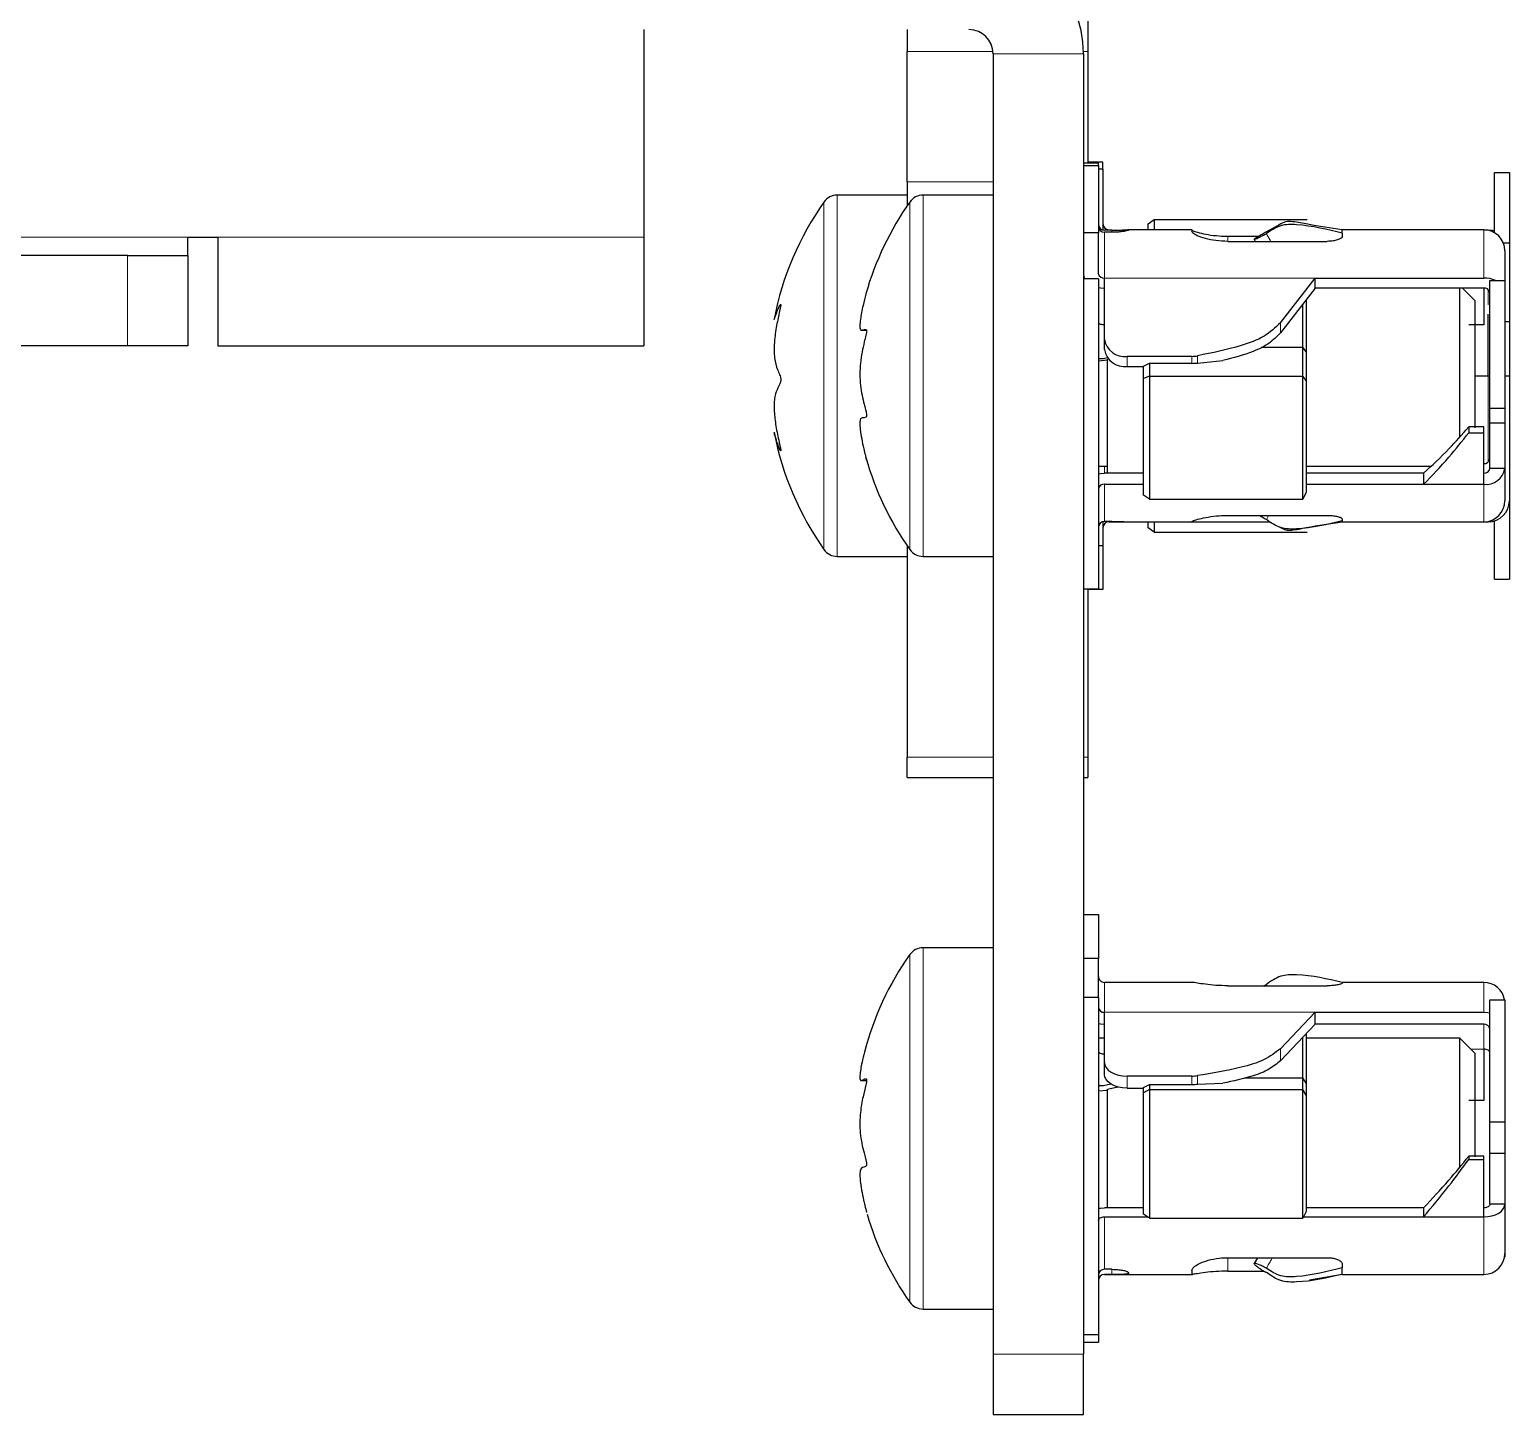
# Model space of a CAD drawing. Header units: millimetres. Extents: x -795 to 1020, y 148 to 1992.
# Drawn here: x -31.59 to 17.57, y 148.45 to 194.45 of the extents above; entities that cross this region are included whole.
import ezdxf

# ---------------------------------------------------------------- set-up
doc = ezdxf.new("R2010")
doc.units = ezdxf.units.MM

msp = doc.modelspace()

# ---------------------------------------------------------------- linework, layer by layer
at = {"color": 7, "linetype": 'Continuous', "lineweight": 25}
for p, q in [((3.566, 198.342), (3.566, 193.724)), ((-11.184, 194.448), (-11.184, 187.548)), ((-2.434, 194.448), (-2.434, 193.724)), ((-2.434, 189.394), (-2.434, 193.724)), ((3.566, 193.724), (3.566, 190.026)), ((0.416, 193.648), (0.416, 150.448)), ((3.416, 193.648), (3.416, 150.448)), ((3.416, 190.026), (3.916, 190.026)), ((3.416, 189.929), (3.916, 189.929)), ((4.066, 190.048), (3.566, 190.048)), ((3.916, 189.929), (3.916, 190.026)), ((3.916, 189.929), (3.916, 187.7)), ((4.066, 189.806), (3.916, 189.806)), ((4.066, 189.806), (4.066, 190.048)), ((4.066, 189.806), (4.066, 187.789)), ((-2.434, 189.394), (-2.434, 188.599)), ((17.066, 189.706), (17.566, 189.706)), ((17.066, 187.704), (17.066, 189.706)), ((17.566, 189.706), (17.566, 187.364)), ((-2.434, 188.948), (-4.759, 188.948)), ((0.416, 188.948), (-1.909, 188.948)), ((4.366, 187.783), (4.116, 187.783)), ((4.266, 187.783), (4.266, 187.798)), ((4.266, 187.798), (4.326, 187.798)), ((7.016, 187.798), (4.884, 187.798)), ((4.916, 187.795), (4.916, 187.786)), ((5.566, 187.998), (5.766, 188.141)), ((5.566, 187.798), (5.566, 187.998)), ((5.766, 188.141), (5.766, 187.798)), ((5.766, 188.141), (10.851, 188.141)), ((7.016, 187.798), (7.016, 187.743)), ((9.945, 187.976), (9.493, 187.727)), ((16.716, 187.798), (12.016, 187.798)), ((12.016, 187.683), (12.016, 187.798)), ((16.716, 187.798), (16.866, 187.798)), ((-26.334, 186.948), (-26.334, 187.548)), ((-26.334, 187.548), (-25.334, 187.548)), ((-25.334, 187.548), (-25.334, 183.948)), ((-11.184, 187.548), (-11.184, 183.948)), ((3.916, 187.7), (3.416, 187.7)), ((3.916, 186.328), (3.916, 187.7)), ((4.366, 187.717), (4.116, 187.717)), ((8.216, 187.585), (9.247, 187.585)), ((8.216, 187.413), (11.516, 187.413)), ((9.089, 187.476), (9.089, 187.478)), ((9.089, 187.475), (9.124, 187.413)), ((12.016, 187.683), (12.016, 187.584)), ((17.364, 187.364), (17.566, 187.364)), ((17.566, 187.364), (17.566, 184.754)), ((-28.334, 186.948), (-44.034, 186.948)), ((-28.334, 186.948), (-26.334, 186.948)), ((-26.334, 186.948), (-26.334, 183.948)), ((17.416, 187.098), (17.416, 186.115)), ((3.916, 186.173), (3.416, 186.173)), ((3.916, 186.173), (3.916, 175.87)), ((4.116, 184.151), (4.116, 186.194)), ((9.962, 184.708), (11.116, 186.194)), ((11.116, 185.86), (9.962, 184.374)), ((11.116, 185.86), (11.116, 186.194)), ((11.116, 186.194), (16.716, 186.194)), ((16.716, 185.86), (11.116, 185.86)), ((15.916, 185.598), (15.916, 185.86)), ((16.416, 185.448), (16.005, 185.86)), ((16.916, 186.115), (17.416, 186.115)), ((16.916, 181.869), (16.916, 186.115)), ((17.416, 186.115), (17.416, 181.869)), ((10.701, 183.897), (10.701, 185.325)), ((10.816, 185.474), (10.816, 183.742)), ((15.916, 180.904), (15.916, 185.598)), ((16.416, 185.448), (16.416, 185.156)), ((16.416, 185.156), (16.416, 181.218)), ((-3.934, 184.463), (-3.788, 184.463)), ((16.716, 184.646), (16.216, 184.646)), ((17.416, 184.754), (17.566, 184.754)), ((17.566, 184.754), (17.566, 182.948)), ((-28.334, 183.948), (-44.034, 183.948)), ((-26.334, 183.948), (-28.334, 183.948)), ((-25.334, 183.948), (-11.184, 183.948)), ((4.116, 183.817), (4.116, 184.151)), ((9.325, 183.897), (10.701, 183.897)), ((10.701, 182.936), (10.701, 183.897)), ((10.816, 183.742), (10.701, 183.897)), ((3.916, 183.443), (4.216, 183.48)), ((4.216, 183.495), (4.261, 183.507)), ((4.216, 179.716), (4.216, 183.495)), ((7.018, 183.594), (4.866, 183.594)), ((5.416, 183.273), (5.616, 183.362)), ((5.616, 183.362), (5.616, 182.936)), ((5.616, 183.362), (7.018, 183.362)), ((7.212, 183.371), (8.052, 183.457)), ((10.816, 183.742), (10.816, 182.792)), ((4.866, 183.259), (5.416, 183.259)), ((5.416, 182.853), (5.416, 183.273)), ((5.616, 182.936), (5.416, 182.853)), ((5.416, 178.982), (5.416, 182.853)), ((5.616, 182.936), (5.616, 178.846)), ((5.616, 182.936), (10.701, 182.936)), ((10.701, 178.846), (10.701, 182.936)), ((10.816, 182.792), (10.701, 182.936)), ((16.416, 182.948), (16.866, 182.948)), ((16.866, 182.948), (16.916, 182.948)), ((17.416, 182.948), (17.566, 182.948)), ((17.566, 182.948), (17.566, 178.798)), ((10.816, 182.792), (10.816, 179.082)), ((16.916, 181.869), (17.416, 181.869)), ((16.916, 181.381), (16.916, 181.869)), ((17.416, 181.869), (17.416, 181.381)), ((16.916, 181.381), (17.416, 181.381)), ((16.916, 179.865), (16.916, 181.381)), ((17.416, 181.381), (17.416, 179.865)), ((16.216, 181.249), (16.216, 181.054)), ((16.716, 181.249), (16.216, 181.249)), ((16.216, 181.054), (16.716, 181.054)), ((16.716, 181.054), (16.716, 181.249)), ((3.916, 179.948), (4.216, 179.948)), ((10.816, 179.948), (14.959, 179.948)), ((5.416, 179.716), (4.116, 179.716)), ((14.716, 179.716), (10.816, 179.716)), ((14.716, 179.716), (14.716, 179.345)), ((17.416, 179.865), (16.916, 179.865)), ((17.416, 179.865), (17.416, 178.798)), ((4.116, 179.345), (5.416, 179.345)), ((5.616, 178.846), (5.416, 178.982)), ((10.816, 179.082), (10.701, 178.846)), ((10.816, 179.345), (14.716, 179.345)), ((14.716, 179.345), (16.716, 179.345)), ((5.616, 178.846), (10.701, 178.846)), ((17.566, 178.798), (17.566, 176.19)), ((4.066, 178.106), (4.066, 177.315)), ((4.366, 178.113), (4.116, 178.113)), ((4.266, 178.098), (4.884, 178.098)), ((4.884, 178.098), (7.016, 178.098)), ((5.566, 177.897), (5.566, 178.098)), ((5.766, 178.098), (5.766, 177.755)), ((7.016, 178.103), (7.016, 178.098)), ((7.016, 178.098), (9.621, 178.098)), ((8.216, 178.31), (11.516, 178.31)), ((12.016, 178.189), (12.016, 178.129)), ((12.016, 178.098), (12.016, 178.129)), ((12.016, 178.098), (16.716, 178.098)), ((16.716, 178.098), (16.866, 178.098)), ((17.066, 176.19), (17.066, 178.127)), ((5.766, 177.755), (5.566, 177.897)), ((5.766, 177.755), (10.851, 177.755)), ((-4.759, 176.948), (-2.434, 176.948)), ((-2.434, 177.296), (-2.434, 170.278)), ((-1.909, 176.948), (0.416, 176.948)), ((3.916, 177.315), (4.066, 177.315)), ((4.066, 177.315), (4.066, 175.848)), ((17.066, 176.19), (17.566, 176.19)), ((3.416, 175.87), (3.916, 175.87)), ((3.566, 175.87), (3.566, 170.278)), ((4.066, 175.848), (3.566, 175.848)), ((-2.434, 169.608), (-2.434, 170.278)), ((3.566, 170.278), (3.566, 169.608)), ((-2.434, 169.608), (0.416, 169.608)), ((3.416, 169.608), (3.566, 169.608)), ((3.416, 165.048), (3.916, 165.048)), ((3.916, 165.048), (3.916, 163.597)), ((0.416, 163.948), (-1.909, 163.948)), ((3.916, 163.597), (3.416, 163.597)), ((3.916, 162.291), (3.916, 163.597)), ((4.411, 162.798), (4.116, 162.798)), ((7.036, 162.798), (4.411, 162.798)), ((16.716, 162.798), (12.016, 162.798)), ((12.016, 162.795), (12.016, 162.798)), ((12.016, 162.795), (12.016, 162.768)), ((3.916, 162.291), (3.416, 162.291)), ((3.916, 162.291), (3.916, 151.097)), ((8.216, 162.687), (11.516, 162.687)), ((16.916, 162.219), (17.416, 162.219)), ((16.916, 158.171), (16.916, 162.219)), ((17.416, 162.219), (17.416, 158.171)), ((4.116, 160.14), (4.116, 161.806)), ((9.962, 160.595), (11.116, 161.806)), ((11.116, 161.409), (11.116, 161.806)), ((11.116, 161.806), (16.716, 161.806)), ((11.116, 161.409), (9.962, 160.197)), ((16.716, 161.409), (11.116, 161.409)), ((4.116, 160.948), (3.916, 160.948)), ((10.701, 159.63), (10.701, 160.973)), ((10.816, 161.094), (10.816, 159.446)), ((15.916, 160.948), (10.816, 160.948)), ((16.416, 160.448), (15.916, 160.948)), ((15.916, 158.206), (15.916, 160.948)), ((16.416, 160.448), (16.416, 158.163)), ((4.116, 159.743), (4.116, 160.14)), ((-3.96, 159.536), (-3.784, 159.536)), ((4.216, 159.249), (4.557, 159.331)), ((7.018, 159.686), (4.866, 159.686)), ((4.866, 159.288), (5.416, 159.288)), ((5.416, 159.304), (5.616, 159.41)), ((5.416, 159.132), (5.416, 159.304)), ((5.616, 159.41), (5.616, 159.235)), ((5.616, 159.41), (7.018, 159.41)), ((7.212, 159.414), (8.052, 159.449)), ((8.788, 159.63), (10.701, 159.63)), ((10.701, 159.235), (10.701, 159.63)), ((10.816, 159.446), (10.701, 159.63)), ((10.816, 159.446), (10.816, 159.056)), ((3.916, 159.195), (4.216, 159.214)), ((4.216, 155.312), (4.216, 159.249)), ((5.616, 159.235), (5.416, 159.132)), ((5.416, 155.095), (5.416, 159.132)), ((5.616, 159.235), (5.616, 154.97)), ((5.616, 159.235), (10.701, 159.235)), ((10.701, 154.97), (10.701, 159.235)), ((10.816, 159.056), (10.701, 159.235)), ((10.816, 159.056), (10.816, 155.187)), ((16.716, 158.874), (16.216, 158.874)), ((15.916, 156.64), (15.916, 158.206)), ((16.416, 158.163), (16.416, 157.009)), ((16.916, 158.171), (17.416, 158.171)), ((16.916, 157.121), (16.916, 158.171)), ((17.416, 158.171), (17.416, 157.121)), ((16.216, 157.022), (16.216, 156.916)), ((16.716, 157.022), (16.216, 157.022)), ((16.216, 156.916), (16.716, 156.916)), ((16.716, 156.916), (16.716, 157.022)), ((16.916, 157.121), (17.416, 157.121)), ((16.916, 155.434), (16.916, 157.121)), ((17.416, 157.121), (17.416, 155.434)), ((17.416, 155.434), (16.916, 155.434)), ((17.416, 155.434), (17.416, 153.798)), ((5.416, 155.312), (4.116, 155.312)), ((4.116, 155.01), (5.553, 155.01)), ((5.616, 154.97), (5.416, 155.095)), ((5.616, 154.97), (10.701, 154.97)), ((10.816, 155.187), (10.701, 154.97)), ((10.722, 155.01), (14.716, 155.01)), ((14.716, 155.312), (10.816, 155.312)), ((14.716, 155.312), (14.716, 155.01)), ((14.716, 155.01), (16.716, 155.01)), ((8.216, 153.654), (11.516, 153.654)), ((9.089, 153.451), (9.089, 153.456)), ((9.199, 153.654), (9.09, 153.46)), ((12.016, 153.444), (12.016, 153.315)), ((17.406, 153.677), (17.416, 153.677)), ((17.416, 153.798), (17.416, 153.677)), ((4.366, 153.268), (4.116, 153.268)), ((4.116, 153.098), (4.411, 153.098)), ((4.366, 153.098), (4.116, 153.098)), ((4.411, 153.098), (7.036, 153.098)), ((4.916, 153.154), (4.916, 153.131)), ((7.016, 153.23), (7.016, 153.101)), ((8.216, 153.209), (9.413, 153.209)), ((10.925, 152.921), (12.016, 153.109)), ((12.016, 153.098), (12.016, 153.315)), ((12.016, 153.098), (16.716, 153.098)), ((-1.909, 151.948), (0.416, 151.948)), ((3.416, 151.097), (3.916, 151.097)), ((3.916, 151.097), (3.916, 150.848)), ((0.416, 150.448), (0.416, 148.448)), ((3.416, 150.848), (3.916, 150.848)), ((3.416, 148.448), (3.416, 150.448)), ((0.416, 148.448), (3.416, 148.448))]:
    msp.add_line(p, q, dxfattribs=at)
at = {"color": 8, "linetype": 'Continuous', "lineweight": 18}
for p, q in [((-2.434, 193.724), (0.413, 193.724)), ((3.416, 193.724), (3.566, 193.724)), ((0.416, 193.648), (3.416, 193.648)), ((0.416, 189.394), (-2.434, 189.394)), ((-4.759, 188.942), (-4.759, 188.948)), ((-4.759, 176.948), (-4.759, 188.942)), ((-1.909, 176.948), (-1.909, 188.948)), ((-5.2, 188.714), (-5.2, 188.719)), ((-5.2, 177.176), (-5.2, 188.714)), ((-2.35, 177.176), (-2.35, 188.719)), ((4.366, 187.717), (4.366, 187.783)), ((16.716, 186.194), (16.716, 187.798)), ((-46.034, 187.548), (-26.334, 187.548)), ((-25.334, 187.548), (-11.184, 187.548)), ((4.116, 187.717), (4.116, 186.194)), ((8.216, 187.585), (8.216, 187.413)), ((-28.334, 183.948), (-28.334, 186.948)), ((4.116, 186.194), (11.116, 186.194)), ((16.866, 185.307), (16.866, 185.814)), ((9.962, 184.374), (9.962, 184.708)), ((4.866, 183.594), (4.866, 183.259)), ((7.018, 183.362), (7.018, 183.594)), ((7.212, 183.613), (7.212, 183.371)), ((16.866, 180.081), (16.866, 182.948)), ((4.116, 179.948), (4.116, 179.716)), ((16.716, 179.716), (16.716, 180.036)), ((4.116, 179.345), (4.116, 178.113)), ((16.716, 178.098), (16.716, 179.345)), ((4.266, 178.113), (4.266, 178.098)), ((16.866, 178.098), (16.866, 178.114)), ((-2.434, 170.278), (0.416, 170.278)), ((3.416, 170.278), (3.566, 170.278)), ((-2.35, 152.176), (-2.35, 163.719)), ((-1.909, 151.948), (-1.909, 163.948)), ((4.116, 162.798), (4.116, 161.806)), ((9.493, 162.733), (9.519, 162.687)), ((16.716, 161.806), (16.716, 162.798)), ((4.116, 161.806), (11.116, 161.806)), ((16.716, 160.583), (16.716, 161.409)), ((9.962, 160.197), (9.962, 160.595)), ((16.716, 160.583), (16.281, 160.583)), ((4.866, 159.686), (4.866, 159.288)), ((7.018, 159.41), (7.018, 159.686)), ((7.212, 159.702), (7.212, 159.414)), ((4.116, 155.01), (4.116, 153.268)), ((16.716, 153.098), (16.716, 155.01)), ((8.216, 153.654), (8.216, 153.209)), ((4.366, 153.098), (4.366, 153.268)), ((3.416, 150.448), (0.416, 150.448))]:
    msp.add_line(p, q, dxfattribs=at)
at = {"color": 7, "linetype": 'Continuous', "lineweight": 25, "flags": 128}
for points in [[(16.866, 187.798), (17.003, 187.784), (17.066, 187.769)], [(3.416, 186.328), (3.43, 186.237), (3.456, 186.173)], [(3.916, 185.879), (3.98, 185.869), (4.116, 185.86)], [(3.916, 179.694), (3.98, 179.706), (4.116, 179.716)], [(16.716, 161.806), (16.853, 161.796), (16.916, 161.783)], [(3.916, 161.432), (3.98, 161.419), (4.116, 161.409)], [(16.916, 160.462), (16.913, 160.486), (16.901, 160.508), (16.883, 160.529), (16.858, 160.548), (16.828, 160.563), (16.793, 160.574), (16.756, 160.581), (16.716, 160.583)], [(4.116, 160.14), (4.131, 160.052), (4.174, 159.967), (4.243, 159.888), (4.336, 159.819), (4.45, 159.763), (4.579, 159.721), (4.72, 159.695), (4.866, 159.686)], [(4.866, 159.288), (4.72, 159.297), (4.579, 159.323), (4.45, 159.365), (4.336, 159.421), (4.243, 159.49), (4.174, 159.569), (4.131, 159.654), (4.116, 159.743)], [(16.716, 155.01), (16.853, 155.018), (16.984, 155.042), (17.105, 155.081), (17.211, 155.134), (17.299, 155.198), (17.363, 155.271), (17.403, 155.351), (17.416, 155.434)], [(16.916, 155.434), (16.913, 155.41), (16.901, 155.387), (16.883, 155.366), (16.858, 155.348), (16.828, 155.333), (16.793, 155.322), (16.756, 155.315), (16.716, 155.312)], [(3.916, 155.295), (3.98, 155.304), (4.116, 155.312)], [(3.916, 154.888), (3.92, 154.912), (3.932, 154.935), (3.95, 154.956), (3.975, 154.974), (4.005, 154.989), (4.04, 155), (4.077, 155.007), (4.116, 155.01)]]:
    msp.add_lwpolyline(points, dxfattribs=at)
at = {"color": 7, "linetype": 'Continuous', "lineweight": 25}
for centre, radius, start, end in [((-0.384, 193.648), 3.8, 360, 90), ((-0.384, 193.648), 0.8, 0, 90), ((-4.759, 188.408), 0.54, 90, 144.7485), ((-1.909, 188.408), 0.54, 90, 144.7485), ((2.966, 182.948), 10, 144.7485, 169.1366), ((5.816, 182.948), 10, 144.7485, 164.2164), ((4.116, 187.982), 0.2, 180.0893, 270.0891), ((4.115, 187.915), 0.198, 180.486, 270.4779), ((4.266, 187.998), 0.2, 180, 270), ((16.716, 187.098), 0.7, 360, 90), ((4.089, 186.369), 0.177, 193.4486, 278.9562), ((16.724, 185.233), 0.962, 66.6447, 90.4317), ((16.744, 185.684), 0.177, 13.4486, 98.9562), ((4.782, 184.264), 0.676, 189.6369, 277.1443), ((4.782, 183.93), 0.676, 189.6369, 277.1443), ((7.018, 184.59), 0.996, 269.9657, 281.2428), ((2.966, 182.948), 10, 190.8243, 215.2515), ((5.816, 182.948), 10, 195.7671, 215.2515), ((16.744, 180.211), 0.177, 261.0438, 346.5514), ((16.739, 179.895), 0.18, 262.8557, 350.3631), ((16.795, 179.97), 0.63, 262.8557, 350.3631), ((4.094, 179.166), 0.18, 82.8557, 170.3631), ((16.716, 178.798), 0.7, 270, 360), ((16.866, 178.798), 0.7, 270, 0), ((4.116, 177.913), 0.2, 89.9109, 179.9107), ((4.266, 177.898), 0.2, 90, 180), ((-4.759, 177.488), 0.54, 215.2515, 270), ((-1.909, 177.488), 0.54, 215.2515, 270), ((5.816, 157.948), 10, 144.7485, 165.3522), ((-1.909, 163.408), 0.54, 90, 144.7485), ((4.116, 162.998), 0.2, 180.0002, 270.0002), ((16.716, 162.098), 0.7, 9.9491, 90), ((4.098, 161.989), 0.183, 187.2366, 275.7518), ((16.735, 161.226), 0.183, 7.2366, 95.7518), ((7.018, 160.9), 1.214, 269.9603, 279.1896), ((5.816, 157.948), 10, 196.5443, 215.2515), ((16.716, 153.798), 0.7, 270, 360), ((4.113, 153.071), 0.197, 88.9966, 178.9602), ((4.116, 152.898), 0.2, 89.9998, 179.9998), ((-1.909, 152.488), 0.54, 215.2515, 270)]:
    msp.add_arc(centre, radius, start, end, dxfattribs=at)
for centre, ratio in [((7.018, 183.629), 0.356453), ((7.018, 159.52), 0.14648)]:
    msp.add_ellipse(centre, major_axis=(0.75, 0), ratio=ratio, start_param=4.712389, end_param=4.975032, dxfattribs=at)
for points, knots in [([(4.366, 187.783), (4.428, 187.783), (4.552, 187.784), (4.717, 187.791), (4.841, 187.797), (4.907, 187.799), (4.914, 187.796), (4.916, 187.795)], [0, 0, 0, 0, 0.2143929, 0.4287887, 0.6430611, 0.8568545, 1, 1, 1, 1]), ([(4.916, 187.786), (4.91, 187.781), (4.899, 187.771), (4.804, 187.75), (4.665, 187.73), (4.511, 187.719), (4.408, 187.717), (4.366, 187.717)], [0, 0, 0, 0, 0.214305, 0.42865, 0.642279, 0.856223, 1, 1, 1, 1]), ([(7.016, 187.792), (7.029, 187.783), (7.054, 187.763), (7.254, 187.7), (7.551, 187.635), (7.89, 187.592), (8.12, 187.587), (8.216, 187.585)], [0, 0, 0, 0, 0.2128333, 0.4258501, 0.6355415, 0.8465873, 1, 1, 1, 1]), ([(12.016, 187.683), (11.518, 187.806), (10.847, 187.971), (9.952, 187.983), (9.647, 187.777), (9.493, 187.673)], [0, 0, 0, 0, 0.587693, 0.790818, 1, 1, 1, 1]), ([(12.016, 187.798), (11.629, 187.854), (11.068, 187.937), (10.459, 188.064), (10.127, 188.082), (9.987, 188.001), (9.917, 187.961)], [0, 0, 0, 0, 0.53039, 0.769058, 0.884473, 1, 1, 1, 1]), ([(8.216, 187.413), (8.082, 187.418), (7.812, 187.429), (7.453, 187.505), (7.183, 187.602), (7.038, 187.688), (7.023, 187.727), (7.016, 187.743)], [0, 0, 0, 0, 0.213238, 0.42649, 0.63916, 0.849598, 1, 1, 1, 1]), ([(9.493, 187.727), (9.444, 187.7), (9.347, 187.645), (9.222, 187.571), (9.132, 187.514), (9.093, 187.485), (9.09, 187.48), (9.089, 187.478)], [0, 0, 0, 0, 0.225867, 0.451734, 0.677598, 0.903479, 1, 1, 1, 1]), ([(9.089, 187.476), (9.094, 187.476), (9.104, 187.475), (9.179, 187.509), (9.29, 187.565), (9.402, 187.624), (9.472, 187.662), (9.493, 187.673)], [0, 0, 0, 0, 0.225883, 0.451767, 0.67765, 0.903524, 1, 1, 1, 1]), ([(12.016, 187.584), (12.011, 187.567), (12, 187.533), (11.914, 187.481), (11.788, 187.44), (11.647, 187.416), (11.554, 187.414), (11.516, 187.413)], [0, 0, 0, 0, 0.214373, 0.428779, 0.642592, 0.856666, 1, 1, 1, 1]), ([(16.716, 185.86), (16.716, 185.704), (16.716, 185.345), (16.716, 184.899), (16.716, 184.646)], [0, 0, 0, 0, 0.433451, 1, 1, 1, 1]), ([(-6.854, 184.83), (-6.855, 184.823), (-6.857, 184.804), (-6.795, 184.992), (-6.714, 185.194), (-6.657, 185.302), (-6.64, 185.321), (-6.634, 185.319), (-6.633, 185.308), (-6.635, 185.286), (-6.643, 185.235), (-6.688, 185.031), (-6.771, 184.664), (-6.84, 184.209), (-6.864, 183.804), (-6.84, 183.445), (-6.767, 183.206), (-6.687, 183.023), (-6.649, 182.923), (-6.637, 182.867), (-6.634, 182.838), (-6.633, 182.813), (-6.636, 182.785), (-6.646, 182.734), (-6.703, 182.598), (-6.794, 182.436), (-6.861, 182.152), (-6.857, 181.728), (-6.799, 181.26), (-6.721, 180.876), (-6.663, 180.617), (-6.642, 180.524), (-6.634, 180.475), (-6.633, 180.46), (-6.635, 180.452), (-6.643, 180.456), (-6.685, 180.534), (-6.765, 180.751), (-6.838, 180.992), (-6.85, 181.049), (-6.854, 181.067)], [0, 0, 0, 0, 0.0316055, 0.0859905, 0.1469261, 0.1621655, 0.1698214, 0.172902, 0.1760172, 0.1786772, 0.1826988, 0.1941356, 0.2454812, 0.3049298, 0.341521, 0.3783212, 0.4500358, 0.4854248, 0.5000337, 0.5046187, 0.5075636, 0.5100714, 0.5125729, 0.517012, 0.5307205, 0.5946419, 0.6590922, 0.6971473, 0.750509, 0.8098211, 0.8233246, 0.8369535, 0.8400192, 0.8425851, 0.8451538, 0.8490675, 0.8598521, 0.9079358, 0.969401, 1, 1, 1, 1]), ([(-3.805, 185.672), (-3.807, 185.667), (-3.838, 185.558), (-3.918, 185.24), (-3.987, 184.87), (-4.014, 184.587), (-3.989, 184.434), (-3.91, 184.471), (-3.827, 184.494), (-3.798, 184.486), (-3.787, 184.464), (-3.783, 184.444), (-3.784, 184.42), (-3.788, 184.384), (-3.805, 184.291), (-3.885, 183.985), (-3.971, 183.604), (-4.014, 183.094), (-3.995, 182.589), (-3.923, 182.225), (-3.85, 181.944), (-3.823, 181.84), (-3.803, 181.762), (-3.791, 181.705), (-3.784, 181.66), (-3.784, 181.643), (-3.784, 181.635)], [0, 0, 0, 0, 0.00365, 0.077461, 0.171814, 0.228586, 0.285766, 0.416114, 0.454923, 0.474397, 0.482246, 0.486516, 0.490821, 0.495681, 0.504404, 0.537695, 0.669138, 0.731239, 0.794134, 0.916194, 0.946326, 0.965487, 0.978097, 0.99078, 0.995843, 1, 1, 1, 1]), ([(16.866, 182.948), (16.866, 183.342), (16.866, 184.047), (16.866, 184.707), (16.866, 184.997)], [0, 0, 0, 0, 0.559866, 1, 1, 1, 1]), ([(3.916, 184.712), (3.918, 184.707), (3.919, 184.697), (3.937, 184.681), (3.973, 184.663), (4.044, 184.653), (4.092, 184.645), (4.116, 184.641)], [0, 0, 0, 0, 0.195302, 0.377541, 0.538909, 0.761383, 1, 1, 1, 1]), ([(9.962, 184.708), (9.793, 184.549), (9.442, 184.217), (8.46, 183.868), (7.697, 183.712), (7.212, 183.613)], [0, 0, 0, 0, 0.2540266, 0.5265912, 1, 1, 1, 1]), ([(9.962, 184.374), (9.842, 184.251), (9.597, 184.001), (8.933, 183.685), (8.393, 183.545), (8.052, 183.457)], [0, 0, 0, 0, 0.2618087, 0.5336284, 1, 1, 1, 1]), ([(3.916, 183.549), (3.918, 183.544), (3.919, 183.535), (3.936, 183.524), (3.975, 183.515), (4.051, 183.522), (4.133, 183.532), (4.19, 183.547), (4.22, 183.554)], [0, 0, 0, 0, 0.146813, 0.283805, 0.40511, 0.587871, 0.783158, 1, 1, 1, 1]), ([(-3.784, 181.635), (-3.784, 181.628), (-3.785, 181.61), (-3.793, 181.583), (-3.836, 181.546), (-3.917, 181.564), (-3.986, 181.536), (-4.014, 181.405), (-3.992, 181.078), (-3.916, 180.671), (-3.834, 180.34), (-3.802, 180.219), (-3.788, 180.169), (-3.784, 180.151), (-3.783, 180.148), (-3.786, 180.156), (-3.793, 180.18), (-3.801, 180.209), (-3.806, 180.227)], [0, 0, 0, 0, 0.008099, 0.019489, 0.051051, 0.192127, 0.359973, 0.466272, 0.57344, 0.807079, 0.883862, 0.922338, 0.941681, 0.950032, 0.95847, 0.965715, 0.978482, 1, 1, 1, 1]), ([(14.716, 179.716), (14.997, 179.972), (15.497, 180.429), (15.997, 180.999), (16.216, 181.249)], [0, 0, 0, 0, 0.559868, 1, 1, 1, 1]), ([(14.716, 179.345), (14.997, 179.633), (15.497, 180.149), (15.997, 180.778), (16.216, 181.054)], [0, 0, 0, 0, 0.559911, 1, 1, 1, 1]), ([(16.716, 179.345), (16.716, 179.633), (16.716, 180.149), (16.716, 180.778), (16.716, 181.054)], [0, 0, 0, 0, 0.559866, 1, 1, 1, 1]), ([(4.366, 178.113), (4.428, 178.112), (4.552, 178.111), (4.715, 178.105), (4.834, 178.099), (4.869, 178.098), (4.884, 178.098)], [0, 0, 0, 0, 0.2683372, 0.5366782, 0.8048646, 1, 1, 1, 1]), ([(7.016, 178.103), (7.029, 178.113), (7.054, 178.132), (7.254, 178.196), (7.551, 178.26), (7.89, 178.303), (8.12, 178.308), (8.216, 178.31)], [0, 0, 0, 0, 0.2128333, 0.4258501, 0.6355415, 0.8465873, 1, 1, 1, 1]), ([(9.493, 178.169), (9.443, 178.196), (9.353, 178.247), (9.28, 178.29), (9.247, 178.31)], [0, 0, 0, 0, 0.54387, 1, 1, 1, 1]), ([(12.016, 178.129), (11.518, 178.01), (10.847, 177.849), (9.952, 177.853), (9.647, 178.063), (9.493, 178.169)], [0, 0, 0, 0, 0.587693, 0.790818, 1, 1, 1, 1]), ([(9.917, 177.934), (9.976, 177.9), (10.065, 177.848), (10.211, 177.818), (10.446, 177.827), (11.047, 177.961), (11.617, 178.041), (12.016, 178.098)], [0, 0, 0, 0, 0.113251, 0.16898, 0.224646, 0.455828, 1, 1, 1, 1]), ([(11.516, 178.31), (11.573, 178.309), (11.685, 178.305), (11.835, 178.281), (11.948, 178.248), (12.008, 178.215), (12.014, 178.196), (12.016, 178.189)], [0, 0, 0, 0, 0.2144453, 0.4288931, 0.6432387, 0.8571881, 1, 1, 1, 1]), ([(8.216, 162.687), (8.082, 162.69), (7.812, 162.695), (7.452, 162.735), (7.186, 162.776), (7.054, 162.798), (7.039, 162.796), (7.036, 162.796)], [0, 0, 0, 0, 0.234814, 0.469643, 0.703831, 0.935562, 1, 1, 1, 1]), ([(9.413, 162.687), (9.419, 162.69), (9.444, 162.706), (9.471, 162.721), (9.493, 162.733)], [0, 0, 0, 0, 0.235419, 1, 1, 1, 1]), ([(12.016, 162.795), (11.518, 162.911), (10.847, 163.067), (9.952, 163.05), (9.647, 162.84), (9.493, 162.733)], [0, 0, 0, 0, 0.5876932, 0.7908183, 1, 1, 1, 1]), ([(12.016, 162.768), (12.011, 162.761), (12, 162.747), (11.914, 162.723), (11.788, 162.701), (11.647, 162.688), (11.554, 162.687), (11.516, 162.687)], [0, 0, 0, 0, 0.214373, 0.428779, 0.642592, 0.856666, 1, 1, 1, 1]), ([(-3.854, 160.478), (-3.883, 160.367), (-3.954, 160.094), (-4.01, 159.733), (-4.007, 159.535), (-3.949, 159.527), (-3.871, 159.585), (-3.813, 159.601), (-3.792, 159.597), (-3.784, 159.569), (-3.783, 159.55), (-3.785, 159.524), (-3.793, 159.47), (-3.835, 159.285), (-3.916, 158.97), (-3.987, 158.555), (-4.014, 158.131), (-3.99, 157.645), (-3.91, 157.28), (-3.827, 156.982), (-3.798, 156.868), (-3.787, 156.806), (-3.783, 156.772), (-3.784, 156.747), (-3.788, 156.723), (-3.805, 156.685), (-3.885, 156.654), (-3.971, 156.648), (-4.014, 156.483), (-3.995, 156.134), (-3.923, 155.733), (-3.85, 155.423), (-3.823, 155.313), (-3.803, 155.237), (-3.791, 155.189), (-3.784, 155.163), (-3.784, 155.16), (-3.784, 155.158)], [0, 0, 0, 0, 0.046233, 0.113467, 0.153166, 0.208832, 0.270707, 0.284793, 0.299011, 0.302209, 0.304886, 0.307566, 0.311648, 0.322899, 0.373059, 0.43718, 0.475761, 0.514619, 0.603202, 0.629576, 0.64281, 0.648144, 0.651045, 0.653971, 0.657274, 0.663202, 0.685826, 0.775152, 0.817355, 0.860097, 0.943047, 0.963524, 0.976545, 0.985115, 0.993735, 0.997175, 1, 1, 1, 1]), ([(3.916, 160.52), (3.918, 160.511), (3.919, 160.494), (3.937, 160.468), (3.973, 160.441), (4.044, 160.43), (4.092, 160.422), (4.116, 160.418)], [0, 0, 0, 0, 0.195302, 0.377541, 0.538909, 0.761383, 1, 1, 1, 1]), ([(9.962, 160.595), (9.793, 160.464), (9.442, 160.194), (8.46, 159.909), (7.697, 159.782), (7.212, 159.702)], [0, 0, 0, 0, 0.2540266, 0.5265912, 1, 1, 1, 1]), ([(16.716, 160.583), (16.716, 160.286), (16.716, 159.754), (16.716, 159.143), (16.716, 158.874)], [0, 0, 0, 0, 0.5597848, 1, 1, 1, 1]), ([(9.962, 160.197), (9.842, 160.097), (9.597, 159.893), (8.933, 159.635), (8.393, 159.521), (8.052, 159.449)], [0, 0, 0, 0, 0.261809, 0.533628, 1, 1, 1, 1]), ([(3.916, 159.432), (3.918, 159.423), (3.919, 159.406), (3.936, 159.385), (3.975, 159.367), (4.051, 159.372), (4.17, 159.385), (4.264, 159.409), (4.331, 159.425)], [0, 0, 0, 0, 0.115696, 0.223653, 0.319247, 0.463273, 0.617169, 1, 1, 1, 1]), ([(14.716, 155.312), (14.997, 155.61), (15.497, 156.141), (15.997, 156.753), (16.216, 157.022)], [0, 0, 0, 0, 0.559868, 1, 1, 1, 1]), ([(14.716, 155.01), (14.997, 155.344), (15.497, 155.94), (15.997, 156.617), (16.216, 156.916)], [0, 0, 0, 0, 0.559911, 1, 1, 1, 1]), ([(16.716, 155.01), (16.716, 155.344), (16.716, 155.94), (16.716, 156.617), (16.716, 156.916)], [0, 0, 0, 0, 0.559866, 1, 1, 1, 1]), ([(7.016, 153.23), (7.029, 153.264), (7.054, 153.333), (7.254, 153.461), (7.551, 153.574), (7.89, 153.643), (8.12, 153.651), (8.216, 153.654)], [0, 0, 0, 0, 0.212833, 0.42585, 0.635542, 0.846587, 1, 1, 1, 1]), ([(9.493, 153.302), (9.444, 153.327), (9.347, 153.378), (9.222, 153.433), (9.132, 153.465), (9.093, 153.468), (9.09, 153.459), (9.089, 153.456)], [0, 0, 0, 0, 0.225867, 0.451734, 0.677598, 0.903479, 1, 1, 1, 1]), ([(9.089, 153.451), (9.094, 153.441), (9.104, 153.42), (9.179, 153.359), (9.29, 153.282), (9.402, 153.214), (9.472, 153.174), (9.493, 153.163)], [0, 0, 0, 0, 0.225883, 0.451767, 0.67765, 0.903524, 1, 1, 1, 1]), ([(11.516, 153.654), (11.573, 153.651), (11.685, 153.646), (11.835, 153.607), (11.948, 153.552), (12.008, 153.494), (12.014, 153.459), (12.016, 153.444)], [0, 0, 0, 0, 0.214445, 0.428893, 0.643239, 0.857188, 1, 1, 1, 1]), ([(4.366, 153.268), (4.428, 153.266), (4.552, 153.263), (4.717, 153.239), (4.841, 153.207), (4.907, 153.176), (4.914, 153.16), (4.916, 153.154)], [0, 0, 0, 0, 0.214393, 0.428789, 0.643061, 0.856854, 1, 1, 1, 1]), ([(4.916, 153.131), (4.91, 153.125), (4.899, 153.111), (4.804, 153.102), (4.665, 153.098), (4.511, 153.098), (4.408, 153.098), (4.366, 153.098)], [0, 0, 0, 0, 0.214305, 0.42865, 0.642279, 0.856223, 1, 1, 1, 1]), ([(8.216, 153.209), (8.082, 153.206), (7.812, 153.2), (7.453, 153.16), (7.183, 153.119), (7.038, 153.095), (7.023, 153.099), (7.016, 153.101)], [0, 0, 0, 0, 0.213238, 0.42649, 0.63916, 0.849598, 1, 1, 1, 1]), ([(12.016, 153.315), (11.518, 153.191), (10.847, 153.023), (9.952, 152.999), (9.647, 153.2), (9.493, 153.302)], [0, 0, 0, 0, 0.587693, 0.790818, 1, 1, 1, 1]), ([(12.016, 153.1), (11.518, 152.984), (10.847, 152.829), (9.952, 152.845), (9.647, 153.056), (9.493, 153.163)], [0, 0, 0, 0, 0.587693, 0.790818, 1, 1, 1, 1])]:
    msp.add_open_spline(points, degree=3, knots=knots, dxfattribs=at)
at = {"color": 8, "linetype": 'Continuous', "lineweight": 18}
for points, knots in [([(9.493, 187.673), (9.534, 187.6), (9.584, 187.513), (9.634, 187.426), (9.642, 187.413)], [0, 0, 0, 0, 0.842756, 1, 1, 1, 1]), ([(9.574, 178.31), (9.562, 178.291), (9.535, 178.243), (9.508, 178.196), (9.493, 178.169)], [0, 0, 0, 0, 0.415393, 1, 1, 1, 1]), ([(9.696, 153.654), (9.691, 153.645), (9.665, 153.6), (9.613, 153.51), (9.55, 153.402), (9.508, 153.329), (9.493, 153.302)], [0, 0, 0, 0, 0.073986, 0.383014, 0.76733, 1, 1, 1, 1])]:
    msp.add_open_spline(points, degree=3, knots=knots, dxfattribs=at)

doc.saveas('drawing.dxf')
